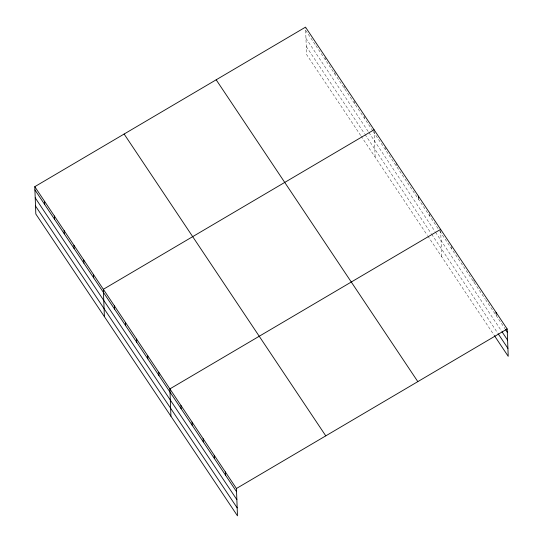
<?xml version="1.0" encoding="UTF-8"?>
<svg xmlns="http://www.w3.org/2000/svg" width="543" height="543" viewBox="0 0 543 543"><rect width="100%" height="100%" fill="white"/><g stroke="black" fill="none" stroke-linecap="round" stroke-linejoin="round"><path stroke-width="0.41" stroke-dasharray="2.71 2.04" d="M305.641 30.333L315.435 44.988M315.904 45.687L372.803 130.856M373.272 131.555L439.362 230.483M439.823 231.175L485.109 298.962M485.571 299.648L504.976 328.705M305.947 38.302L368.446 131.854M368.914 132.553L435.045 231.542M435.506 232.234L501.589 331.142M306.266 46.522L364.563 133.788M365.032 134.481L431.203 233.531M431.665 234.223L497.741 333.137M360.674 135.478L306.571 54.497L305.553 27.944M361.136 136.178L427.348 235.282M427.809 235.974L493.892 334.882M496.139 313.969L496.2 315.558M473.924 279.971L474.019 282.36M451.715 245.979L451.837 249.156M440.651 230.171L441.676 256.724M429.561 213.569L429.656 215.958M418.504 197.767L418.565 199.356M396.261 162.975L396.383 166.151M385.204 147.167L385.292 149.556M374.113 130.564L375.132 157.117M364.319 115.91L364.407 118.293M354.525 101.249L354.613 103.632M344.696 85.794L344.819 88.971M334.936 71.927L335.024 74.31M325.142 57.266L325.23 59.649"/><path stroke-width="0.81" d="M34.786 186.677L236.429 488.503L237.481 515.85L35.831 214.017L34.786 186.677L305.519 27.15L507.169 328.983L508.214 356.323L494.354 335.574M374.079 129.77L103.34 289.297L104.392 316.644M440.624 229.377L169.884 388.897L170.936 416.243M236.429 488.503L507.169 328.983M505.438 329.391L507.291 332.16M502.051 331.834L507.596 340.135M498.209 333.823L507.909 348.355M216.175 79.794L417.825 381.62M124.13 134.033L325.773 435.859M34.908 189.853L236.551 491.686M35.214 197.828L236.857 499.662M35.526 206.048L237.176 507.875M496.078 312.381L496.139 313.969M418.443 196.172L418.504 197.767M225.338 471.901L225.46 475.084M214.247 455.305L214.37 458.482M203.157 438.703L203.279 441.88M192.066 422.101L192.188 425.284M180.975 405.499L181.097 408.682M158.794 372.301L158.916 375.478M147.703 355.699L147.825 358.875M136.612 339.097L136.734 342.28M125.521 322.494L125.643 325.678M114.43 305.899L114.553 309.076M93.545 274.636L93.667 277.812M83.758 259.975L83.88 263.158M73.963 245.314L74.086 248.497M64.169 230.653L64.291 233.836M54.375 215.992L54.497 219.175M44.58 201.331L44.702 204.514"/></g></svg>
